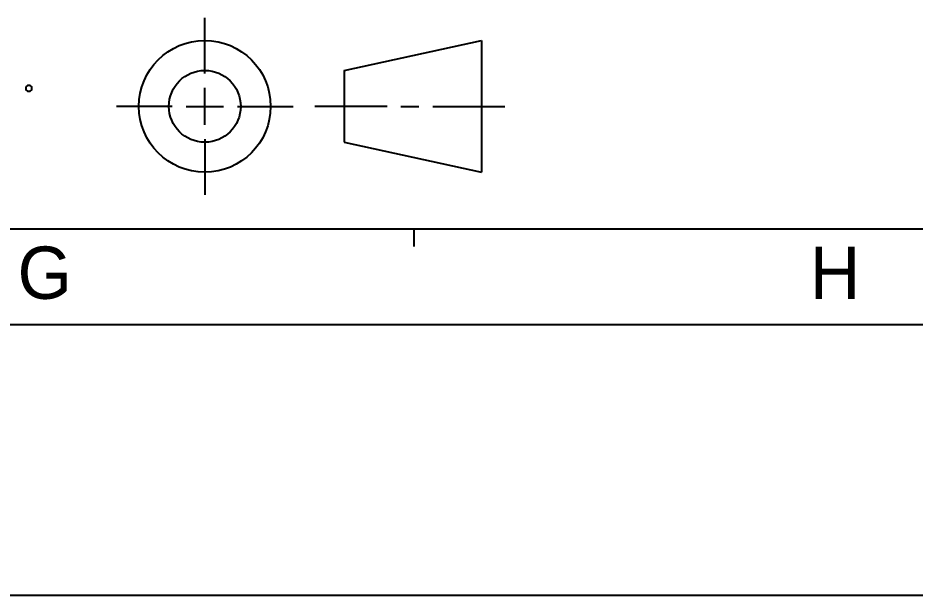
# Model space of a CAD drawing. Header units: millimetres. Extents: x 0 to 420, y 0 to 297.
# Drawn here: x 319.3 to 370.8, y 0 to 33.1 of the extents above; entities that cross this region are included whole.
import ezdxf

# ---------------------------------------------------------------- set-up
doc = ezdxf.new("R2010")
doc.units = ezdxf.units.MM
doc.header["$LTSCALE"] = 23.1
doc.layers.get('0').update_dxf_attribs({"linetype": 'CONTINUOUS'})
doc.styles.add('TEXTSTYLE_2', font='txt')

msp = doc.modelspace()

# ---------------------------------------------------------------- linework, layer by layer
at = {"color": 7, "linetype": 'CONTINUOUS'}
for p, q in [((330.0036, 29.9283), (330.0036, 33.1201)), ((338.0103, 30.1081), (345.8897, 31.8284)), ((345.8897, 31.8284), (345.8897, 24.2656)), ((338.0103, 30.1081), (338.0103, 25.9859)), ((330.0036, 26.9775), (330.0036, 29.1165)), ((328.1224, 28.047), (324.9306, 28.047)), ((328.9341, 28.047), (331.0731, 28.047)), ((331.8849, 28.047), (335.0767, 28.047)), ((340.4727, 28.047), (336.3273, 28.047)), ((341.2703, 28.047), (342.2991, 28.047)), ((343.0966, 28.047), (347.2421, 28.047)), ((330.0036, 26.1657), (330.0036, 22.9739)), ((338.0103, 25.9859), (345.8897, 24.2656)), ((396, 21), (23.5, 21)), ((342, 21), (342, 20)), ((401, 15.5), (19, 15.5)), ((0, 0), (420, 0))]:
    msp.add_line(p, q, dxfattribs=at)
msp.add_lwpolyline([(319.7333, 29.1667), (319.7333, 29), (319.8167, 28.9167), (319.9833, 28.9167), (320.0667, 29), (320.0667, 29.1667), (319.9833, 29.25), (319.8167, 29.25), (319.7333, 29.1667)], dxfattribs=at)
for radius in [3.7814, 2.0611]:
    msp.add_circle((330.0036, 28.047), radius, dxfattribs=at)

# ---------------------------------------------------------------- texts
at = {"color": 7, "linetype": 'CONTINUOUS', "char_height": 3, "width": 3, "attachment_point": 1, "line_spacing_factor": 0.9, "style": 'TEXTSTYLE_2'}
for s, insert in [('G', (319.25, 20)), ('H', (364.75, 20))]:
    msp.add_mtext(s, dxfattribs=dict(at, insert=insert))

doc.saveas('drawing.dxf')
